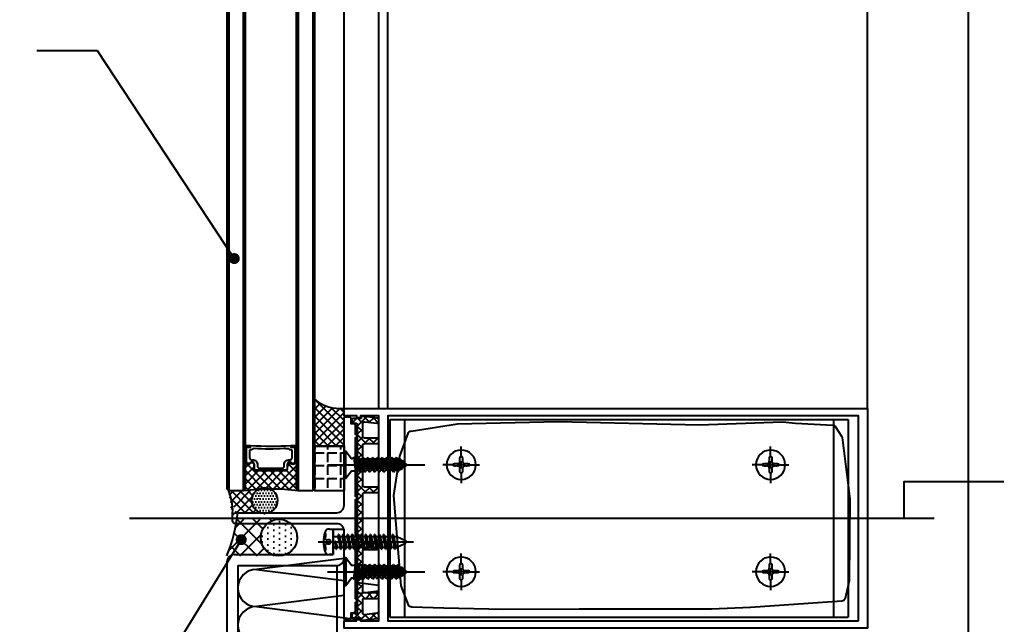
# Model space of a CAD drawing. Header units: millimetres. Extents: x 7297 to 60227, y -7497 to 19324.
# Drawn here: x 43889 to 44155.8, y 4843.5 to 5008.7 of the extents above; entities that cross this region are included whole.
import ezdxf

# ---------------------------------------------------------------- set-up
doc = ezdxf.new("R2010")
doc.units = ezdxf.units.MM
for name, color, linetype in [('NS_BRACKET_NUTS', 1, 'Continuous'), ('NS_CAULKING', 8, 'Continuous'), ('NS_COL_D-GREY', 8, 'Continuous'), ('NS_COL_GREEN', 3, 'Continuous'), ('NS_COL_RED', 1, 'Continuous'), ('NS_COL_WHITE', 7, 'Continuous'), ('NS_COL_YELLOW', 2, 'Continuous'), ('NS_DIM', 1, 'Continuous'), ('NS_FRAME', 253, 'Continuous')]:
    doc.layers.add(name, color=color, linetype=linetype)
doc.styles.add('A1S', font='romans.shx', dxfattribs={"bigfont": 'ghs.shx'})
doc.styles.add('Expo M', font='Expo M.ttf')
doc.dimstyles.new('K-D2$7', dxfattribs={"dimscale": 2, "dimtxt": 3.2, "dimasz": 1.5, "dimexe": 1, "dimexo": 3, "dimgap": 1, "dimtad": 1, "dimdec": 1, "dimzin": 12, "dimdsep": 46, "dimtxsty": 'A1S', "dimblk": 'DOT', "dimcen": 0, "dimdle": 1.5, "dimclrd": 150, "dimclre": 150, "dimclrt": 2, "dimadec": 4, "dimazin": 3, "dimtm": 1e-09, "dimtfac": 1, "dimtdec": 1, "dimtix": 1, "dimtmove": 2, "dimatfit": 0, "dimldrblk": 'DOT', "dimfxl": 1, "dimtolj": 1, "dimtzin": 1, "dimarcsym": 0})
doc.dimstyles.new('N-SPACE', dxfattribs={"dimscale": 4, "dimtxt": 1.8, "dimasz": 1.5, "dimexe": 1, "dimexo": 1, "dimgap": 1, "dimtad": 1, "dimtoh": 1, "dimdec": 1, "dimzin": 1, "dimdsep": 46, "dimtxsty": 'Expo M', "dimcen": 2, "dimclrd": 1, "dimclre": 1, "dimclrt": 2, "dimadec": 1, "dimazin": 0, "dimtfac": 1, "dimtdec": 1, "dimtix": 1, "dimtmove": 1, "dimatfit": 3, "dimfxl": 1, "dimtolj": 1, "dimtzin": 1, "dimarcsym": 0})

# ---------------------------------------------------------------- blocks, each defined once
blk = doc.blocks.new('PH-4.5 FRONT')
for p, q in [((0, 2), (0, 5)), ((-2, 0), (-5, 0)), ((1, 0), (-1, 0)), ((0, 1), (0, -1)), ((2, 0), (5, 0)), ((0, -2), (0, -5))]:
    blk.add_line(p, q)
at = {"ltscale": 0.1}
blk.add_lwpolyline([(-0.3, -2), (-0.25, -2.13), (-0.18, -2.23), (-0.09, -2.28), (0, -2.3), (0.09, -2.28), (0.18, -2.23), (0.25, -2.13), (0.3, -2), (0.32, -1.83), (0.33, -1.64), (0.33, -1.43), (0.32, -1.21), (0.33, -1), (0.36, -0.8), (0.41, -0.63), (0.5, -0.5), (0.63, -0.41), (0.8, -0.36), (1, -0.33), (1.21, -0.33), (1.43, -0.33), (1.64, -0.33), (1.83, -0.33), (2, -0.3), (2.13, -0.25), (2.22, -0.18), (2.28, -0.09), (2.3, 0), (2.28, 0.09), (2.22, 0.18), (2.13, 0.25), (2, 0.3), (1.83, 0.32), (1.64, 0.33), (1.43, 0.33), (1.21, 0.32), (1, 0.33), (0.8, 0.36), (0.63, 0.41), (0.5, 0.5), (0.41, 0.63), (0.36, 0.8), (0.33, 1), (0.32, 1.21), (0.33, 1.43), (0.33, 1.64), (0.32, 1.83), (0.3, 2), (0.25, 2.13), (0.18, 2.22), (0.09, 2.28), (0, 2.3), (-0.09, 2.28), (-0.18, 2.22), (-0.25, 2.13), (-0.3, 2), (-0.33, 1.83), (-0.33, 1.64), (-0.33, 1.43), (-0.33, 1.21), (-0.33, 1), (-0.36, 0.8), (-0.41, 0.63), (-0.5, 0.5), (-0.63, 0.41), (-0.8, 0.36), (-1, 0.33), (-1.21, 0.32), (-1.43, 0.33), (-1.64, 0.33), (-1.83, 0.32), (-2, 0.3), (-2.13, 0.25), (-2.23, 0.18), (-2.28, 0.09), (-2.3, 0), (-2.28, -0.09), (-2.23, -0.18), (-2.13, -0.25), (-2, -0.3), (-1.83, -0.33), (-1.64, -0.33), (-1.43, -0.33), (-1.21, -0.33), (-1, -0.33), (-0.8, -0.36), (-0.63, -0.41), (-0.5, -0.5), (-0.41, -0.63), (-0.36, -0.8), (-0.33, -1), (-0.33, -1.21), (-0.33, -1.43), (-0.33, -1.64), (-0.33, -1.83)], close=True, dxfattribs=at)
blk.add_circle((0, 0), 4, dxfattribs=at)
blk = doc.blocks.new('screw-8x20')
at = {"ltscale": 0.3}
blk.add_line((877497.91, 393540.83, 5.06), (877497.91, 393566.86, 5.06), dxfattribs=at)
at = {"ltscale": 0.2}
for p, q in [((877496.41, 393562.34, 5.06), (877497.53, 393564.71, 5.06)), ((877499.41, 393562.34, 5.06), (877498.28, 393564.71, 5.06)), ((877495.92, 393561.18, 5.06), (877499.9, 393561.83, 5.06)), ((877495.92, 393561.18, 5.06), (877496.41, 393560.98, 5.06)), ((877495.92, 393559.95, 5.06), (877499.9, 393560.6, 5.06)), ((877495.93, 393561.28, 5.06), (877499.84, 393561.93, 5.06)), ((877495.93, 393561.28, 5.06), (877496.41, 393561.48, 5.06)), ((877495.93, 393560.05, 5.06), (877499.84, 393560.7, 5.06)), ((877495.93, 393560.05, 5.06), (877496.41, 393560.25, 5.06)), ((877496.41, 393561.78, 5.06), (877496.41, 393562.34, 5.06)), ((877496.41, 393561.48, 5.06), (877496.41, 393562.21, 5.06)), ((877496.41, 393561.48, 5.06), (877499.41, 393562.1, 5.06)), ((877496.41, 393560.98, 5.06), (877499.41, 393561.6, 5.06)), ((877496.41, 393560.25, 5.06), (877496.41, 393560.98, 5.06)), ((877496.41, 393560.25, 5.06), (877499.41, 393560.87, 5.06)), ((877496.41, 393559.75, 5.06), (877499.41, 393560.37, 5.06)), ((877499.41, 393561.17, 5.06), (877499.41, 393562.34, 5.06)), ((877499.89, 393561.9, 5.06), (877499.41, 393562.1, 5.06)), ((877499.88, 393561.79, 5.06), (877499.41, 393561.6, 5.06)), ((877499.41, 393560.87, 5.06), (877499.41, 393561.6, 5.06)), ((877499.89, 393560.67, 5.06), (877499.41, 393560.87, 5.06)), ((877499.88, 393560.56, 5.06), (877499.41, 393560.37, 5.06)), ((877499.41, 393559.63, 5.06), (877499.41, 393560.37, 5.06)), ((877495.92, 393559.95, 5.06), (877496.41, 393559.75, 5.06)), ((877495.92, 393558.71, 5.06), (877499.9, 393559.37, 5.06)), ((877495.92, 393558.71, 5.06), (877496.41, 393558.51, 5.06)), ((877495.92, 393557.48, 5.06), (877499.9, 393558.13, 5.06)), ((877495.92, 393557.48, 5.06), (877496.41, 393557.28, 5.06)), ((877495.93, 393558.82, 5.06), (877499.84, 393559.46, 5.06)), ((877495.93, 393558.82, 5.06), (877496.41, 393559.01, 5.06)), ((877495.93, 393557.59, 5.06), (877499.84, 393558.23, 5.06)), ((877495.93, 393557.59, 5.06), (877496.41, 393557.78, 5.06)), ((877496.41, 393559.01, 5.06), (877496.41, 393559.75, 5.06)), ((877496.41, 393559.01, 5.06), (877499.41, 393559.63, 5.06)), ((877496.41, 393558.51, 5.06), (877499.41, 393559.13, 5.06)), ((877496.41, 393557.78, 5.06), (877496.41, 393558.51, 5.06)), ((877496.41, 393557.78, 5.06), (877499.41, 393558.4, 5.06)), ((877496.41, 393557.28, 5.06), (877499.41, 393557.9, 5.06)), ((877499.89, 393559.43, 5.06), (877499.41, 393559.63, 5.06)), ((877499.88, 393559.33, 5.06), (877499.41, 393559.13, 5.06)), ((877499.41, 393558.4, 5.06), (877499.41, 393559.13, 5.06)), ((877499.89, 393558.2, 5.06), (877499.41, 393558.4, 5.06)), ((877499.88, 393558.1, 5.06), (877499.41, 393557.9, 5.06)), ((877499.41, 393557.17, 5.06), (877499.41, 393557.9, 5.06)), ((877495.92, 393556.25, 5.06), (877499.9, 393556.9, 5.06)), ((877495.92, 393556.25, 5.06), (877496.41, 393556.05, 5.06)), ((877495.92, 393555.01, 5.06), (877499.9, 393555.67, 5.06)), ((877495.92, 393555.01, 5.06), (877496.41, 393554.81, 5.06)), ((877495.93, 393556.35, 5.06), (877499.84, 393557, 5.06)), ((877495.93, 393556.35, 5.06), (877496.41, 393556.55, 5.06)), ((877495.93, 393555.12, 5.06), (877499.84, 393555.76, 5.06)), ((877495.93, 393555.12, 5.06), (877496.41, 393555.31, 5.06)), ((877496.41, 393556.55, 5.06), (877496.41, 393557.28, 5.06)), ((877496.41, 393556.55, 5.06), (877499.41, 393557.17, 5.06)), ((877496.41, 393556.05, 5.06), (877499.41, 393556.67, 5.06)), ((877496.41, 393555.31, 5.06), (877496.41, 393556.05, 5.06)), ((877496.41, 393555.31, 5.06), (877499.41, 393555.94, 5.06)), ((877496.41, 393554.81, 5.06), (877499.41, 393555.44, 5.06)), ((877496.41, 393554.08, 5.06), (877496.41, 393554.81, 5.06)), ((877499.89, 393556.97, 5.06), (877499.41, 393557.17, 5.06)), ((877499.88, 393556.86, 5.06), (877499.41, 393556.67, 5.06)), ((877499.41, 393555.94, 5.06), (877499.41, 393556.67, 5.06)), ((877499.89, 393555.74, 5.06), (877499.41, 393555.94, 5.06)), ((877499.88, 393555.63, 5.06), (877499.41, 393555.44, 5.06)), ((877499.41, 393554.7, 5.06), (877499.41, 393555.44, 5.06)), ((877495.92, 393553.78, 5.06), (877499.9, 393554.44, 5.06)), ((877495.92, 393553.78, 5.06), (877496.41, 393553.58, 5.06)), ((877495.92, 393552.55, 5.06), (877499.9, 393553.2, 5.06)), ((877495.92, 393552.55, 5.06), (877496.41, 393552.35, 5.06)), ((877495.93, 393553.89, 5.06), (877499.84, 393554.53, 5.06)), ((877495.93, 393553.89, 5.06), (877496.41, 393554.08, 5.06)), ((877495.93, 393552.65, 5.06), (877499.84, 393553.3, 5.06)), ((877495.93, 393552.65, 5.06), (877496.41, 393552.85, 5.06)), ((877496.41, 393554.08, 5.06), (877499.41, 393554.7, 5.06)), ((877496.41, 393553.58, 5.06), (877499.41, 393554.2, 5.06)), ((877496.41, 393552.85, 5.06), (877496.41, 393553.58, 5.06)), ((877496.41, 393552.85, 5.06), (877499.41, 393553.47, 5.06)), ((877496.41, 393552.35, 5.06), (877499.41, 393552.97, 5.06)), ((877496.41, 393551.61, 5.06), (877496.41, 393552.35, 5.06)), ((877496.41, 393551.61, 5.06), (877499.41, 393552.24, 5.06)), ((877499.89, 393554.5, 5.06), (877499.41, 393554.7, 5.06)), ((877499.88, 393554.4, 5.06), (877499.41, 393554.2, 5.06)), ((877499.41, 393553.47, 5.06), (877499.41, 393554.2, 5.06)), ((877499.89, 393553.27, 5.06), (877499.41, 393553.47, 5.06)), ((877499.88, 393553.16, 5.06), (877499.41, 393552.97, 5.06)), ((877499.41, 393552.24, 5.06), (877499.41, 393552.97, 5.06)), ((877499.89, 393552.04, 5.06), (877499.41, 393552.24, 5.06)), ((877495.92, 393551.31, 5.06), (877499.9, 393551.97, 5.06)), ((877495.92, 393551.31, 5.06), (877496.41, 393551.12, 5.06)), ((877495.92, 393550.08, 5.06), (877499.9, 393550.74, 5.06)), ((877495.92, 393550.08, 5.06), (877496.41, 393549.88, 5.06)), ((877495.92, 393548.85, 5.06), (877499.9, 393549.5, 5.06)), ((877495.93, 393551.42, 5.06), (877499.84, 393552.07, 5.06)), ((877495.93, 393551.42, 5.06), (877496.41, 393551.61, 5.06)), ((877495.93, 393550.19, 5.06), (877499.84, 393550.83, 5.06)), ((877495.93, 393550.19, 5.06), (877496.41, 393550.38, 5.06)), ((877495.93, 393548.95, 5.06), (877499.84, 393549.6, 5.06)), ((877496.41, 393551.12, 5.06), (877499.41, 393551.74, 5.06)), ((877496.41, 393550.38, 5.06), (877496.41, 393551.12, 5.06)), ((877496.41, 393550.38, 5.06), (877499.41, 393551, 5.06)), ((877496.41, 393549.88, 5.06), (877499.41, 393550.5, 5.06)), ((877496.41, 393549.15, 5.06), (877496.41, 393549.88, 5.06)), ((877496.41, 393549.15, 5.06), (877499.41, 393549.77, 5.06)), ((877499.88, 393551.93, 5.06), (877499.41, 393551.74, 5.06)), ((877499.41, 393551, 5.06), (877499.41, 393551.74, 5.06)), ((877499.89, 393550.8, 5.06), (877499.41, 393551, 5.06)), ((877499.88, 393550.7, 5.06), (877499.41, 393550.5, 5.06)), ((877499.41, 393549.77, 5.06), (877499.41, 393550.5, 5.06)), ((877499.89, 393549.57, 5.06), (877499.41, 393549.77, 5.06)), ((877499.88, 393549.47, 5.06), (877499.41, 393549.27, 5.06)), ((877495.92, 393548.85, 5.06), (877496.41, 393548.65, 5.06)), ((877495.92, 393547.62, 5.06), (877499.9, 393548.27, 5.06)), ((877495.92, 393547.62, 5.06), (877496.41, 393547.42, 5.06)), ((877495.92, 393546.38, 5.06), (877499.9, 393547.04, 5.06)), ((877495.93, 393548.95, 5.06), (877496.41, 393549.15, 5.06)), ((877495.93, 393547.72, 5.06), (877499.84, 393548.37, 5.06)), ((877495.93, 393547.72, 5.06), (877496.41, 393547.92, 5.06)), ((877495.93, 393546.49, 5.06), (877499.84, 393547.13, 5.06)), ((877496.41, 393548.65, 5.06), (877499.41, 393549.27, 5.06)), ((877496.41, 393547.92, 5.06), (877496.41, 393548.65, 5.06)), ((877496.41, 393547.92, 5.06), (877499.41, 393548.54, 5.06)), ((877496.41, 393547.42, 5.06), (877499.41, 393548.04, 5.06)), ((877496.41, 393546.68, 5.06), (877496.41, 393547.42, 5.06)), ((877496.41, 393546.68, 5.06), (877499.41, 393547.3, 5.06)), ((877496.41, 393546.18, 5.06), (877499.41, 393546.81, 5.06)), ((877499.41, 393548.54, 5.06), (877499.41, 393549.27, 5.06)), ((877499.89, 393548.34, 5.06), (877499.41, 393548.54, 5.06)), ((877499.88, 393548.23, 5.06), (877499.41, 393548.04, 5.06)), ((877499.41, 393547.3, 5.06), (877499.41, 393548.04, 5.06)), ((877499.89, 393547.11, 5.06), (877499.41, 393547.3, 5.06)), ((877499.88, 393547, 5.06), (877499.41, 393546.81, 5.06)), ((877499.41, 393546.06, 5.06), (877499.41, 393546.81, 5.06)), ((877494.41, 393544.91, 5.06), (877501.41, 393544.91, 5.06)), ((877494.41, 393543.92, 5.06), (877494.41, 393544.91, 5.06)), ((877495.92, 393546.38, 5.06), (877496.41, 393546.18, 5.06)), ((877495.93, 393546.49, 5.06), (877496.41, 393546.68, 5.06)), ((877496.41, 393544.91, 5.06), (877496.41, 393546.18, 5.06)), ((877497.51, 393544.2, 5.06), (877497.44, 393544.06, 5.06)), ((877497.63, 393544.3, 5.06), (877497.51, 393544.2, 5.06)), ((877497.76, 393544.35, 5.06), (877497.63, 393544.3, 5.06)), ((877497.91, 393544.37, 5.06), (877497.76, 393544.35, 5.06)), ((877497.84, 393545.56, 5.06), (877499.41, 393546.06, 5.06)), ((877497.84, 393545.56, 5.06), (877499.85, 393545.89, 5.06)), ((877497.85, 393545.46, 5.06), (877499.9, 393545.79, 5.06)), ((877497.85, 393545.46, 5.06), (877499.41, 393545.56, 5.06)), ((877498.05, 393544.35, 5.06), (877497.91, 393544.37, 5.06)), ((877498.19, 393544.3, 5.06), (877498.05, 393544.35, 5.06)), ((877498.3, 393544.2, 5.06), (877498.19, 393544.3, 5.06)), ((877498.38, 393544.06, 5.06), (877498.3, 393544.2, 5.06)), ((877499.89, 393545.86, 5.06), (877499.41, 393546.06, 5.06)), ((877499.88, 393545.76, 5.06), (877499.41, 393545.56, 5.06)), ((877499.41, 393544.91, 5.06), (877499.41, 393545.56, 5.06)), ((877501.41, 393544.91, 5.06), (877501.41, 393543.92, 5.06)), ((877495.58, 393542.86, 5.06), (877495.36, 393542.66, 5.06)), ((877495.84, 393542.96, 5.06), (877495.58, 393542.86, 5.06)), ((877496.11, 393542.98, 5.06), (877495.84, 393542.96, 5.06)), ((877496.38, 393542.94, 5.06), (877496.11, 393542.98, 5.06)), ((877496.65, 393542.88, 5.06), (877496.38, 393542.94, 5.06)), ((877496.89, 393542.81, 5.06), (877496.65, 393542.88, 5.06)), ((877497.09, 393542.76, 5.06), (877496.89, 393542.81, 5.06)), ((877497.25, 393542.76, 5.06), (877497.09, 393542.76, 5.06)), ((877497.35, 393542.82, 5.06), (877497.25, 393542.76, 5.06)), ((877497.4, 393542.94, 5.06), (877497.35, 393542.82, 5.06)), ((877497.4, 393543.89, 5.06), (877497.39, 393543.7, 5.06)), ((877497.39, 393543.7, 5.06), (877497.4, 393543.49, 5.06)), ((877497.44, 393544.06, 5.06), (877497.4, 393543.89, 5.06)), ((877497.4, 393543.49, 5.06), (877497.41, 393543.29, 5.06)), ((877497.42, 393543.1, 5.06), (877497.4, 393542.94, 5.06)), ((877497.41, 393543.29, 5.06), (877497.42, 393543.1, 5.06)), ((877498.42, 393543.89, 5.06), (877498.38, 393544.06, 5.06)), ((877498.4, 393543.29, 5.06), (877498.42, 393543.49, 5.06)), ((877498.4, 393543.1, 5.06), (877498.4, 393543.29, 5.06)), ((877498.41, 393542.94, 5.06), (877498.4, 393543.1, 5.06)), ((877498.46, 393542.82, 5.06), (877498.41, 393542.94, 5.06)), ((877498.43, 393543.7, 5.06), (877498.42, 393543.89, 5.06)), ((877498.42, 393543.49, 5.06), (877498.43, 393543.7, 5.06)), ((877498.56, 393542.76, 5.06), (877498.46, 393542.82, 5.06)), ((877498.72, 393542.76, 5.06), (877498.56, 393542.76, 5.06)), ((877498.93, 393542.81, 5.06), (877498.72, 393542.76, 5.06)), ((877499.17, 393542.88, 5.06), (877498.93, 393542.81, 5.06)), ((877499.43, 393542.94, 5.06), (877499.17, 393542.88, 5.06)), ((877499.71, 393542.98, 5.06), (877499.43, 393542.94, 5.06)), ((877499.98, 393542.96, 5.06), (877499.71, 393542.98, 5.06)), ((877500.23, 393542.86, 5.06), (877499.98, 393542.96, 5.06)), ((877500.46, 393542.66, 5.06), (877500.23, 393542.86, 5.06))]:
    blk.add_line(p, q, dxfattribs=at)
for centre, radius, start, end in [((877497.91, 393564.45, 5.06), 0.46, 35.1627, 144.8373), ((877496, 393561.22, 5.06), 0.0925, 139.8661, 209.9246), ((877499.81, 393561.85, 5.06), 0.0925, 319.8661, 29.9246), ((877499.81, 393560.62, 5.06), 0.0925, 319.8661, 29.9246), ((877496, 393559.99, 5.06), 0.0925, 139.8661, 209.9246), ((877496, 393558.76, 5.06), 0.0925, 139.8661, 209.9246), ((877496, 393557.53, 5.06), 0.0925, 139.8661, 209.9246), ((877499.81, 393559.39, 5.06), 0.0925, 319.8661, 29.9246), ((877499.81, 393558.16, 5.06), 0.0925, 319.8661, 29.9246), ((877496, 393556.29, 5.06), 0.0925, 139.8661, 209.9246), ((877496, 393555.06, 5.06), 0.0925, 139.8661, 209.9246), ((877499.81, 393556.92, 5.06), 0.0925, 319.8661, 29.9246), ((877499.81, 393555.69, 5.06), 0.0925, 319.8661, 29.9246), ((877496, 393553.83, 5.06), 0.0925, 139.8661, 209.9246), ((877496, 393552.59, 5.06), 0.0925, 139.8661, 209.9246), ((877499.81, 393554.46, 5.06), 0.0925, 319.8661, 29.9246), ((877499.81, 393553.22, 5.06), 0.0925, 319.8661, 29.9246), ((877496, 393551.36, 5.06), 0.0925, 139.8661, 209.9246), ((877496, 393550.13, 5.06), 0.0925, 139.8661, 209.9246), ((877499.81, 393551.99, 5.06), 0.0925, 319.8661, 29.9246), ((877499.81, 393550.76, 5.06), 0.0925, 319.8661, 29.9246), ((877499.81, 393549.53, 5.06), 0.0925, 319.8661, 29.9246), ((877496, 393548.9, 5.06), 0.0925, 139.8661, 209.9246), ((877496, 393547.66, 5.06), 0.0925, 139.8661, 209.9246), ((877499.81, 393548.29, 5.06), 0.0925, 319.8661, 29.9246), ((877499.81, 393547.06, 5.06), 0.0925, 319.8661, 29.9246), ((877496, 393546.43, 5.06), 0.0925, 139.8661, 209.9246), ((877497.87, 393545.52, 5.06), 0.0602, 130.7271, 249.3149), ((877499.81, 393545.82, 5.06), 0.0925, 319.8661, 29.9246), ((877495.71, 393543.92, 5.06), 1.3, 180.0233, 254.4114), ((877497.91, 393551.67, 5.06), 9.36, 254.205, 285.795), ((877500.11, 393543.92, 5.06), 1.3, 285.5886, 359.9767)]:
    blk.add_arc(centre, radius, start, end, dxfattribs=at)
blk = doc.blocks.new('seoul-20161214-hwa-v3')
at = {"xscale": -1, "rotation": 90}
blk.add_blockref('screw-8x20', (723744.98, 761729.64, -5.06), dxfattribs=at)
blk = doc.blocks.new('*D511')
at = {"layer": 'NS_DIM', "color": 1, "lineweight": -2, "transparency": 16777216}
for p, q in [((43945.65, 5110.14), (43945.65, 5131.43)), ((44148.15, 4511.18), (44148.15, 5131.43)), ((43951.65, 5127.43), (44142.15, 5127.43))]:
    blk.add_line(p, q, dxfattribs=at)
at = {"layer": 'NS_DIM', "color": 1, "transparency": 16777216}
for points in [[(43951.65, 5128.43), (43951.65, 5126.43), (43945.65, 5127.43)], [(44142.15, 5128.43), (44142.15, 5126.43), (44148.15, 5127.43)]]:
    blk.add_solid(points, dxfattribs=at)
at = {"layer": 'NS_DIM', "color": 2, "transparency": 16777216, "insert": (44046.9, 5135.21), "char_height": 7.2, "attachment_point": 5, "style": 'Expo M'}
blk.add_mtext('\\A1;202.5', dxfattribs=at)
blk = doc.blocks.new('*D510')
at = {"layer": 'NS_DIM', "color": 1, "lineweight": -2, "transparency": 16777216}
for p, q in [((43088.15, 5057.89), (43088.15, 5159.7)), ((44148.15, 4536.51), (44148.15, 5159.7)), ((43094.15, 5155.7), (44142.15, 5155.7))]:
    blk.add_line(p, q, dxfattribs=at)
at = {"layer": 'NS_DIM', "color": 1, "transparency": 16777216}
for points in [[(43094.15, 5156.7), (43094.15, 5154.7), (43088.15, 5155.7)], [(44142.15, 5156.7), (44142.15, 5154.7), (44148.15, 5155.7)]]:
    blk.add_solid(points, dxfattribs=at)
at = {"layer": 'NS_DIM', "color": 2, "transparency": 16777216, "insert": (43618.15, 5163.48), "char_height": 7.2, "attachment_point": 5, "style": 'Expo M'}
blk.add_mtext('\\A1;1060.0', dxfattribs=at)

msp = doc.modelspace()

# ---------------------------------------------------------------- hatches: boundary and pattern name
at = {"layer": 'NS_CAULKING', "ltscale": 0.25}
h = msp.add_hatch(dxfattribs=at)
h.set_pattern_fill('ANSI37', color=256, scale=0.5)
h.set_pattern_definition([(45, (-2521646.0174, 196057.6506), (-1.1225320151, 1.1225320151), []), (135, (-2521646.0174, 196057.6506), (-1.1225320151, -1.1225320151), [])])
edge = h.paths.add_edge_path()
edge.add_arc((43961.6, 4886.16), 0.65, 270, 360)
edge.add_line((43962.25, 4886.16), (43962.25, 4887.22))
edge.add_arc((43962.78, 4887.22), 0.53, 38.3811, 180, ccw=False)
edge.add_arc((43963.7, 4887.96), 0.65, 218.3811, 360)
edge.add_line((43964.35, 4887.96), (43964.65, 4887.96))
edge.add_line((43964.65, 4887.96), (43964.65, 4880.51))
edge.add_line((43964.65, 4880.51), (43965.15, 4880.01))
edge.add_arc((43957.65, 4823.06), 57.44, 82.4972, 97.5028)
edge.add_line((43950.15, 4880.01), (43950.65, 4880.51))
edge.add_line((43950.65, 4880.51), (43950.65, 4887.96))
edge.add_line((43950.65, 4887.96), (43950.95, 4887.96))
edge.add_arc((43951.6, 4887.96), 0.65, 180, 321.6189)
edge.add_arc((43952.53, 4887.22), 0.53, 0, 141.6189, ccw=False)
edge.add_line((43953.06, 4887.22), (43953.06, 4886.16))
edge.add_arc((43953.71, 4886.16), 0.65, 180, 270)
edge.add_line((43953.71, 4885.51), (43961.6, 4885.51))
at = {"layer": 'NS_CAULKING'}
h = msp.add_hatch(dxfattribs=at)
h.set_pattern_fill('ANSI37', color=256, scale=0.5, angle=-90)
h.set_pattern_definition([(315, (-20251009.5778, 16979912.1236), (1.12253201513, 1.12253201513), []), (45, (-20251009.5778, 16979912.1236), (-1.12253201513, 1.12253201513), [])])
edge = h.paths.add_edge_path()
edge.add_line((43950.15, 4880.01), (43946.15, 4880.01))
edge.add_arc((43933.2, 4874.58), 14.04, -6.4536, 22.7138, ccw=False)
edge.add_arc((43948.15, 4873.01), 1, 90, 180, ccw=False)
edge.add_line((43948.15, 4874.01), (43954.89, 4874.01))
edge.add_arc((43955.98, 4877.35), 3.52, 120.0646, 251.9273, ccw=False)
edge.add_arc((43957.65, 4823.06), 57.44, 93.426, 97.5028)
h = msp.add_hatch(dxfattribs=at)
h.set_pattern_fill('DOTS', color=256, scale=0.5)
h.set_pattern_definition([(0, (-20251009.5778, 16979912.1236), (0.396875, 0.79375), [0, -0.79375])])
edge = h.paths.add_edge_path()
edge.add_arc((43955.98, 4877.35), 3.52, 0, 360)
h = msp.add_hatch(dxfattribs=at)
h.set_pattern_fill('ANSI37', color=256, angle=-90)
h.set_pattern_definition([(315, (232853.4834, 2568909.534), (2.2450640303, 2.2450640303), []), (45, (232853.4834, 2568909.534), (-2.2450640303, 2.2450640303), [])])
h.paths.add_polyline_path([(43959.89, 4872.23), (43950.62, 4872.23, -0.414214), (43948.62, 4874.23, -0.075467), (43945.61, 4862.23), (43959.89, 4862.23, -1)])
h = msp.add_hatch(dxfattribs=at)
h.set_pattern_fill('DOTS', color=256, angle=-90)
h.set_pattern_definition([(270, (232853.4834, 2568909.534), (1.5875, -0.79375), [0, -1.5875])])
edge = h.paths.add_edge_path()
edge.add_arc((43959.89, 4867.23), 5, 0, 360)
at = {"layer": 'NS_COL_WHITE'}
h = msp.add_hatch(dxfattribs=at)
h.set_pattern_fill('ANSI37', color=256, scale=0.5, angle=-90)
h.set_pattern_definition([(315, (151821.562, 969019.4482), (1.1225320151, 1.1225320151), []), (45, (151821.562, 969019.4482), (-1.1225320151, 1.1225320151), [])])
edge = h.paths.add_edge_path()
edge.add_line((43969.65, 4892.2), (43977.65, 4892.2))
edge.add_line((43977.65, 4892.2), (43977.65, 4902.51))
edge.add_arc((43976.77, 4914.11), 11.64, 232.2687, 274.335, ccw=False)
edge.add_line((43969.65, 4904.91), (43969.65, 4892.2))
h = msp.add_hatch(dxfattribs=at)
h.set_pattern_fill('ANSI37', color=256, scale=0.5, angle=-90)
h.set_pattern_definition([(315, (175843.9284, 973513.6928), (1.1225320151, 1.1225320151), []), (45, (175843.9284, 973513.6928), (-1.1225320151, 1.1225320151), [])])
edge = h.paths.add_edge_path()
edge.add_arc((43986.65, 4880.51), 0.5, 0, 90)
edge.add_line((43986.65, 4881.01), (43983.25, 4881.01))
edge.add_arc((43983.25, 4881.51), 0.5, 180, 270, ccw=False)
edge.add_line((43982.75, 4881.51), (43982.75, 4892.41))
edge.add_arc((43983.25, 4892.41), 0.5, 90, 180, ccw=False)
edge.add_line((43983.25, 4892.91), (43986.65, 4892.91))
edge.add_arc((43986.65, 4893.41), 0.5, 270, 360)
edge.add_line((43987.15, 4893.41), (43987.15, 4893.91))
edge.add_arc((43986.65, 4893.91), 0.5, 0, 90)
edge.add_line((43986.65, 4894.41), (43983.25, 4894.41))
edge.add_arc((43983.25, 4894.91), 0.5, 180, 270, ccw=False)
edge.add_line((43982.75, 4894.91), (43982.75, 4898.37))
edge.add_arc((43983.25, 4898.37), 0.5, 82.5711, 180, ccw=False)
edge.add_line((43983.32, 4898.87), (43986.59, 4898.44))
edge.add_arc((43986.65, 4898.94), 0.5, 262.5711, 360)
edge.add_line((43987.15, 4898.94), (43987.15, 4899.35))
edge.add_arc((43986.65, 4899.35), 0.5, 360, 442.7937)
edge.add_line((43986.72, 4899.85), (43982.69, 4900.36))
edge.add_arc((43982.65, 4900.06), 0.3, 82.9709, 180)
edge.add_line((43982.35, 4900.06), (43982.35, 4900.01))
edge.add_arc((43982.05, 4900.01), 0.3, -90, 0, ccw=False)
edge.add_line((43982.05, 4899.71), (43980.05, 4899.71))
edge.add_arc((43980.05, 4899.41), 0.3, 90, 180)
edge.add_line((43979.75, 4899.41), (43979.75, 4899.01))
edge.add_arc((43980.25, 4899.01), 0.5, 180, 270)
edge.add_line((43980.25, 4898.51), (43980.95, 4898.51))
edge.add_arc((43980.95, 4898.21), 0.3, 0, 90, ccw=False)
edge.add_line((43981.25, 4898.21), (43981.25, 4846.81))
edge.add_arc((43980.95, 4846.81), 0.3, -90, 0, ccw=False)
edge.add_line((43980.95, 4846.51), (43980.25, 4846.51))
edge.add_arc((43980.25, 4846.01), 0.5, 90, 180)
edge.add_line((43979.75, 4846.01), (43979.75, 4845.61))
edge.add_arc((43980.05, 4845.61), 0.3, 180, 270)
edge.add_line((43980.05, 4845.31), (43982.05, 4845.31))
edge.add_arc((43982.05, 4845.01), 0.3, 0, 90, ccw=False)
edge.add_line((43982.35, 4845.01), (43982.35, 4844.95))
edge.add_arc((43982.65, 4844.95), 0.3, 180, 277.0291)
edge.add_line((43982.69, 4844.66), (43986.72, 4845.16))
edge.add_arc((43986.65, 4845.66), 0.5, 277.2063, 360)
edge.add_line((43987.15, 4845.66), (43987.15, 4846.08))
edge.add_arc((43986.65, 4846.08), 0.5, 360, 457.4289)
edge.add_line((43986.59, 4846.57), (43983.32, 4846.15))
edge.add_arc((43983.25, 4846.64), 0.5, 180, 277.4289, ccw=False)
edge.add_line((43982.75, 4846.64), (43982.75, 4850.11))
edge.add_arc((43983.25, 4850.11), 0.5, 90, 180, ccw=False)
edge.add_line((43983.25, 4850.61), (43986.65, 4850.61))
edge.add_arc((43986.65, 4851.11), 0.5, 270, 360)
edge.add_line((43987.15, 4851.11), (43987.15, 4851.61))
edge.add_arc((43986.65, 4851.61), 0.5, 0, 90)
edge.add_line((43986.65, 4852.11), (43983.25, 4852.11))
edge.add_arc((43983.25, 4852.61), 0.5, 180, 270, ccw=False)
edge.add_line((43982.75, 4852.61), (43982.75, 4863.51))
edge.add_arc((43983.25, 4863.51), 0.5, 90, 180, ccw=False)
edge.add_line((43983.25, 4864.01), (43986.65, 4864.01))
edge.add_arc((43986.65, 4864.51), 0.5, 270, 360)
edge.add_line((43987.15, 4864.51), (43987.15, 4865.01))
edge.add_arc((43986.65, 4865.01), 0.5, 0, 90)
edge.add_line((43986.65, 4865.51), (43983.25, 4865.51))
edge.add_arc((43983.25, 4866.01), 0.5, 180, 270, ccw=False)
edge.add_line((43982.75, 4866.01), (43982.75, 4879.01))
edge.add_arc((43983.25, 4879.01), 0.5, 90, 180, ccw=False)
edge.add_line((43983.25, 4879.51), (43986.65, 4879.51))
edge.add_arc((43986.65, 4880.01), 0.5, 270, 360)
edge.add_line((43987.15, 4880.01), (43987.15, 4880.51))
h = msp.add_hatch(dxfattribs=at)
h.set_pattern_fill('ANGLE', color=256, scale=0.5, angle=-90)
h.set_pattern_definition([(270, (151821.562, 969019.4482), (3.4925, -1e-15), [2.54, -0.9525]), (360, (151821.562, 969019.4482), (2e-15, 3.4925), [2.54, -0.9525])])
h.paths.add_polyline_path([(43977.65, 4892.2), (43977.65, 4879.97), (43969.65, 4879.97), (43969.65, 4892.2)])
at = {"layer": 'NS_DIM', "ltscale": 100}
h = msp.add_hatch(dxfattribs=at)
h.set_pattern_fill('ANSI31', color=256, angle=-180)
h.set_pattern_definition([(315, (-2623335.75163, 577552.21787), (-0.0883883476483, -0.0883883476483), [])])
edge = h.paths.add_edge_path()
edge.add_line((43950.95, 4887.96), (43950.65, 4887.96))
edge.add_line((43950.9, 4892.21), (43950.65, 4892.21))
edge.add_line((43950.9, 4891.67), (43950.9, 4892.21))
edge.add_arc((43951.1, 4891.67), 0.2, 180, 221.4098, ccw=False)
edge.add_line((43950.95, 4887.96), (43950.95, 4891.54))
edge.add_line((43950.65, 4887.96), (43950.65, 4892.21))
h = msp.add_hatch(dxfattribs=at)
h.set_pattern_fill('ANSI31', color=256, angle=-180)
h.set_pattern_definition([(315, (-2623335.75163, 577553.83888), (-0.0883883476483, -0.0883883476483), [])])
edge = h.paths.add_edge_path()
edge.add_line((43964.35, 4887.96), (43964.65, 4887.96))
edge.add_line((43964.4, 4892.21), (43964.65, 4892.21))
edge.add_line((43964.4, 4891.67), (43964.4, 4892.21))
edge.add_arc((43964.2, 4891.67), 0.2, 318.5902, 360)
edge.add_line((43964.35, 4887.96), (43964.35, 4891.54))
edge.add_line((43964.65, 4887.96), (43964.65, 4892.21))

# ---------------------------------------------------------------- linework, layer by layer
at = {"layer": 'NS_BRACKET_NUTS'}
for p, q in [((43978.15, 4883.36), (43978.15, 4890.86)), ((43977.65, 4887.61), (43977.85, 4887.61)), ((43977.85, 4886.61), (43977.85, 4887.61)), ((43973.12, 4887.11), (43999.74, 4887.11)), ((43977.65, 4886.61), (43977.85, 4886.61)), ((43978.15, 4861.66), (43978.15, 4854.16)), ((43977.65, 4858.41), (43977.85, 4858.41)), ((43977.85, 4858.41), (43977.85, 4857.41)), ((43973.12, 4857.91), (43999.74, 4857.91)), ((43977.65, 4857.41), (43977.85, 4857.41))]:
    msp.add_line(p, q, dxfattribs=at)
for points in [[(43980.3, 4889.13), (43980.8, 4885.13), (43980.52, 4885.41), (43980.15, 4885.41), (43979.65, 4885.41), (43978.15, 4883.36), (43977.65, 4883.36), (43977.65, 4890.86), (43978.15, 4890.86), (43979.65, 4888.81), (43979.98, 4888.81), (43980.3, 4889.13), (43980.8, 4888.63), (43981.08, 4888.63), (43981.58, 4889.13), (43982.08, 4885.13), (43981.58, 4885.63), (43981.08, 4888.63)], [(43980.3, 4855.89), (43980.8, 4859.89), (43980.52, 4859.61), (43980.15, 4859.61), (43979.65, 4859.61), (43978.15, 4861.66), (43977.65, 4861.66), (43977.65, 4854.16), (43978.15, 4854.16), (43979.65, 4856.21), (43979.98, 4856.21), (43980.3, 4855.89), (43980.8, 4856.39), (43981.08, 4856.39), (43981.58, 4855.89), (43982.08, 4859.89), (43981.58, 4859.39), (43981.08, 4856.39)]]:
    msp.add_lwpolyline(points, dxfattribs=at)
at = {"layer": 'NS_CAULKING'}
for centre, radius in [((43955.98, 4877.35), 3.52), ((43959.89, 4867.23, 0), 5)]:
    msp.add_circle(centre, radius, dxfattribs=at)
for centre, radius, start, end in [((43933.2, 4874.58), 14.04, 353.5464, 22.7138), ((43957.65, 4823.06), 57.44, 82.4972, 97.5028), ((43907.59, 4878.17), 41.22, 337.25, 354.5131)]:
    msp.add_arc(centre, radius, start, end, dxfattribs=at)
at = {"layer": 'NS_COL_D-GREY', "elevation": 0}
msp.add_lwpolyline([(44113.55, 4849.86), (44088.68, 4848.17, -0.013801), (44088.62, 4848.17), (44078, 4847.72), (44041.89, 4847.72), (44021.29, 4847.6), (44004.88, 4847.94), (43996.14, 4848.26, -0.298591), (43995.24, 4848.89), (43993.22, 4854.05), (43991.29, 4878.71), (43992.88, 4889.45), (43995.17, 4895.69, -0.273126), (43995.95, 4896.33), (44008.61, 4898.28), (44036.12, 4898.95), (44074.6, 4898.05), (44097.35, 4898.84), (44100.98, 4898.5), (44111.11, 4897.96, -0.240979), (44111.9, 4897.51), (44113.54, 4894.96, -0.111925), (44113.69, 4894.54), (44115.81, 4877.8), (44115.58, 4855.41), (44114.46, 4850.63, -0.328964)], format="xyb", close=True, dxfattribs=at)
at = {"layer": 'NS_COL_D-GREY', "ltscale": 0.1, "elevation": 0}
for points in [[(43977.65, 4861.56), (43953.72, 4858.52)], [(43953.72, 4858.52), (43977.65, 4855.48)], [(43980.65, 4855.1), (43987.15, 4854.28)], [(43977.65, 4851.43), (43953.72, 4848.39)], [(43987.15, 4852.63), (43980.65, 4851.81)], [(43953.72, 4848.39), (43984.32, 4844.51)]]:
    msp.add_lwpolyline(points, dxfattribs=at)
at = {"layer": 'NS_COL_D-GREY', "ltscale": 0.1}
for centre in [(43953.72, 4853.45), (43953.72, 4843.32)]:
    msp.add_arc(centre, 5.07, 90, 270, dxfattribs=at)
at = {"layer": 'NS_COL_GREEN', "ltscale": 30}
for p, q in [((43974.65, 4869.57), (43977.65, 4869.57)), ((43974.65, 4862.57), (43974.65, 4869.57)), ((43977.65, 4861.57), (43977.65, 4869.57)), ((43947.65, 4862.57), (43974.65, 4862.57, 0)), ((43948.65, 4859.57), (43975.65, 4859.57, 0))]:
    msp.add_line(p, q, dxfattribs=at)
at = {"layer": 'NS_COL_GREEN', "ltscale": 20}
for p, q in [((43945.65, 4860.57), (43945.65, 4664.51)), ((43948.65, 4859.57), (43948.65, 4665.51))]:
    msp.add_line(p, q, dxfattribs=at)
at = {"layer": 'NS_COL_GREEN', "ltscale": 30}
for centre, start, end in [((43947.65, 4860.57), 90, 180), ((43975.65, 4861.57, 0), 270, 0)]:
    msp.add_arc(centre, 2, start, end, dxfattribs=at)
at = {"layer": 'NS_COL_RED', "elevation": 0}
msp.add_lwpolyline([(43961.6, 4885.51, 0.414214), (43962.25, 4886.16), (43962.25, 4887.22, -0.710787), (43963.19, 4887.55, 0.710787), (43964.35, 4887.96), (43964.65, 4887.96), (43964.65, 4880.51), (43965.15, 4880.01, 0.065568), (43950.15, 4880.01), (43950.65, 4880.51), (43950.65, 4887.96), (43950.95, 4887.96, 0.710787), (43952.11, 4887.55, -0.710787), (43953.06, 4887.22), (43953.06, 4886.16, 0.414214), (43953.71, 4885.51)], format="xyb", close=True, dxfattribs=at)
at = {"layer": 'NS_COL_WHITE'}
for p, q in [((43945.65, 5131.47), (43945.65, 4880.51)), ((43946.15, 5131.47), (43946.15, 4880.01)), ((43950.15, 5131.47), (43950.15, 4880.01)), ((43950.65, 5131.47), (43950.65, 4880.51)), ((43964.65, 4880.51), (43964.65, 5131.47)), ((43965.15, 5131.47), (43965.15, 4880.01)), ((43969.15, 5131.47), (43969.15, 4880.01)), ((43969.65, 4880.51), (43969.65, 5131.47)), ((43977.65, 4902.51), (43977.65, 5131.47)), ((44120.65, 4902.51), (44120.65, 5131.47)), ((43977.65, 4892.2), (43969.65, 4892.2)), ((43981.3, 4885.63), (43980.8, 4888.63)), ((43981.58, 4889.13), (43982.08, 4888.63)), ((43982.58, 4885.63), (43982.08, 4888.63)), ((43982.37, 4888.63), (43982.08, 4888.63)), ((43982.87, 4889.13), (43982.37, 4888.63)), ((43982.87, 4885.63), (43982.37, 4888.63)), ((43983.37, 4885.13), (43982.87, 4889.13)), ((43982.87, 4889.13), (43983.37, 4888.63)), ((43983.64, 4888.63), (43983.37, 4888.63)), ((43983.87, 4885.63), (43983.37, 4888.63)), ((43984.14, 4889.13), (43983.64, 4888.63)), ((43984.14, 4885.63), (43983.64, 4888.63)), ((43984.14, 4889.13), (43984.64, 4888.63)), ((43984.64, 4885.13), (43984.14, 4889.13)), ((43985.14, 4885.63), (43984.64, 4888.63)), ((43984.99, 4888.63), (43984.64, 4888.63)), ((43985.49, 4889.13), (43984.99, 4888.63)), ((43985.49, 4885.63), (43984.99, 4888.63)), ((43985.49, 4889.13), (43985.99, 4888.63)), ((43985.99, 4885.13), (43985.49, 4889.13)), ((43986.28, 4888.63), (43985.99, 4888.63)), ((43986.49, 4885.63), (43985.99, 4888.63)), ((43986.28, 4888.63), (43985.99, 4888.63)), ((43986.78, 4889.13), (43986.28, 4888.63)), ((43986.78, 4885.63), (43986.28, 4888.63)), ((43986.78, 4889.13), (43987.28, 4888.63)), ((43987.28, 4885.13), (43986.78, 4889.13)), ((43987.56, 4888.63), (43987.28, 4888.63)), ((43987.78, 4885.63), (43987.28, 4888.63)), ((43987.56, 4888.63), (43987.28, 4888.63)), ((43988.06, 4889.13), (43987.56, 4888.63)), ((43988.06, 4885.63), (43987.56, 4888.63)), ((43988.06, 4889.13), (43988.56, 4888.63)), ((43988.56, 4885.13), (43988.06, 4889.13)), ((43988.83, 4888.63), (43988.56, 4888.63)), ((43989.06, 4885.63), (43988.56, 4888.63)), ((43988.83, 4888.63), (43988.56, 4888.63)), ((43989.33, 4889.13), (43988.83, 4888.63)), ((43989.33, 4885.63), (43988.83, 4888.63)), ((43989.83, 4885.13), (43989.33, 4889.13)), ((43989.33, 4889.13), (43989.83, 4888.63)), ((43990.33, 4885.63), (43989.83, 4888.63)), ((43990.14, 4888.63), (43989.83, 4888.63)), ((43990.64, 4889.13), (43990.14, 4888.63)), ((43990.64, 4885.63), (43990.14, 4888.63)), ((43991.14, 4885.13), (43990.64, 4889.13)), ((43990.64, 4889.13), (43991.14, 4888.63)), ((43991.41, 4888.63), (43991.14, 4888.63)), ((43991.64, 4885.63), (43991.14, 4888.63)), ((43991.41, 4888.63), (43991.14, 4888.63)), ((43991.41, 4888.63), (43991.14, 4888.63)), ((43991.91, 4889.13), (43991.41, 4888.63)), ((43991.91, 4885.63), (43991.41, 4888.63)), ((43991.91, 4889.13), (43992.41, 4888.63)), ((43992.41, 4885.13), (43991.91, 4889.13)), ((43992.63, 4888.63), (43992.41, 4888.63)), ((43992.63, 4885.63), (43992.41, 4888.63)), ((43992.83, 4888.83), (43992.63, 4888.63)), ((43993.11, 4885.94), (43992.63, 4888.63)), ((43992.63, 4888.63), (43992.63, 4888.63)), ((43992.83, 4888.83), (43993.05, 4888.33)), ((43993.33, 4885.73), (43992.83, 4888.83)), ((43993.31, 4888.18), (43993.04, 4888.36)), ((43993.55, 4886.23), (43993.05, 4888.33)), ((43993.51, 4888.38), (43993.31, 4888.18)), ((43993.77, 4886.38), (43993.31, 4888.18)), ((43993.51, 4888.38), (43993.73, 4887.88)), ((43993.99, 4886.17), (43993.51, 4888.38)), ((43994.9, 4887.13), (43993.71, 4887.91)), ((43994.21, 4886.67), (43993.73, 4887.88)), ((43980.8, 4885.13), (43981.3, 4885.63)), ((43981.58, 4885.63), (43981.3, 4885.63)), ((43982.08, 4885.13), (43982.58, 4885.63)), ((43982.87, 4885.63), (43982.58, 4885.63)), ((43983.37, 4885.13), (43982.87, 4885.63)), ((43983.37, 4885.13), (43983.87, 4885.63)), ((43984.14, 4885.63), (43983.87, 4885.63)), ((43984.64, 4885.13), (43984.14, 4885.63)), ((43984.64, 4885.13), (43985.14, 4885.63)), ((43985.49, 4885.63), (43985.14, 4885.63)), ((43985.49, 4885.63), (43985.22, 4885.63)), ((43985.99, 4885.13), (43985.49, 4885.63)), ((43985.99, 4885.13), (43986.49, 4885.63)), ((43986.78, 4885.63), (43986.49, 4885.63)), ((43986.78, 4885.63), (43986.49, 4885.63)), ((43987.28, 4885.13), (43986.78, 4885.63)), ((43987.28, 4885.13), (43987.78, 4885.63)), ((43988.06, 4885.63), (43987.78, 4885.63)), ((43988.06, 4885.63), (43987.78, 4885.63)), ((43988.56, 4885.13), (43988.06, 4885.63)), ((43988.56, 4885.13), (43989.06, 4885.63)), ((43989.33, 4885.63), (43989.06, 4885.63)), ((43989.33, 4885.63), (43989.06, 4885.63)), ((43989.83, 4885.13), (43989.33, 4885.63)), ((43989.83, 4885.13), (43990.33, 4885.63)), ((43990.64, 4885.63), (43990.33, 4885.63)), ((43990.64, 4885.63), (43990.35, 4885.63)), ((43990.64, 4885.63), (43990.35, 4885.63)), ((43991.14, 4885.13), (43990.64, 4885.63)), ((43991.14, 4885.13), (43991.64, 4885.63)), ((43991.91, 4885.63), (43991.64, 4885.63)), ((43991.91, 4885.63), (43991.64, 4885.63)), ((43991.91, 4885.63), (43991.64, 4885.63)), ((43992.41, 4885.13), (43991.91, 4885.63)), ((43992.41, 4885.13), (43992.63, 4885.63)), ((43993.11, 4885.94), (43992.63, 4885.63)), ((43993.33, 4885.73), (43993.11, 4885.94)), ((43993.33, 4885.73), (43993.55, 4886.23)), ((43993.77, 4886.38), (43993.55, 4886.23)), ((43993.99, 4886.17), (43993.77, 4886.38)), ((43993.99, 4886.17), (43994.21, 4886.67)), ((43994.9, 4887.13), (43994.21, 4886.67)), ((43946.15, 4880.01), (43945.65, 4880.51)), ((43950.15, 4880.01), (43946.15, 4880.01)), ((43950.15, 4880.01), (43950.65, 4880.51)), ((43964.65, 4880.51), (43965.15, 4880.01)), ((43969.15, 4880.01), (43965.15, 4880.01)), ((43969.65, 4880.51), (43969.15, 4880.01)), ((43980.8, 4859.89), (43981.3, 4859.39)), ((43981.3, 4859.39), (43980.8, 4856.39)), ((43981.58, 4859.39), (43981.3, 4859.39)), ((43982.08, 4859.89), (43982.58, 4859.39)), ((43982.58, 4859.39), (43982.08, 4856.39)), ((43982.87, 4859.39), (43982.37, 4856.39)), ((43982.87, 4859.39), (43982.58, 4859.39)), ((43983.37, 4859.89), (43982.87, 4855.89)), ((43983.37, 4859.89), (43982.87, 4859.39)), ((43983.37, 4859.89), (43983.87, 4859.39)), ((43983.87, 4859.39), (43983.37, 4856.39)), ((43984.14, 4859.39), (43983.64, 4856.39)), ((43984.14, 4859.39), (43983.87, 4859.39)), ((43984.64, 4859.89), (43984.14, 4859.39)), ((43984.64, 4859.89), (43984.14, 4855.89)), ((43984.64, 4859.89), (43985.14, 4859.39)), ((43985.14, 4859.39), (43984.64, 4856.39)), ((43985.49, 4859.39), (43984.99, 4856.39)), ((43985.49, 4859.39), (43985.14, 4859.39)), ((43985.49, 4859.39), (43985.22, 4859.39)), ((43985.99, 4859.89), (43985.49, 4859.39)), ((43985.99, 4859.89), (43985.49, 4855.89)), ((43985.99, 4859.89), (43986.49, 4859.39)), ((43986.49, 4859.39), (43985.99, 4856.39)), ((43986.78, 4859.39), (43986.28, 4856.39)), ((43986.78, 4859.39), (43986.49, 4859.39)), ((43986.78, 4859.39), (43986.49, 4859.39)), ((43987.28, 4859.89), (43986.78, 4859.39)), ((43987.28, 4859.89), (43986.78, 4855.89)), ((43987.28, 4859.89), (43987.78, 4859.39)), ((43987.78, 4859.39), (43987.28, 4856.39)), ((43988.06, 4859.39), (43987.56, 4856.39)), ((43988.06, 4859.39), (43987.78, 4859.39)), ((43988.06, 4859.39), (43987.78, 4859.39)), ((43988.56, 4859.89), (43988.06, 4859.39)), ((43988.56, 4859.89), (43988.06, 4855.89)), ((43988.56, 4859.89), (43989.06, 4859.39)), ((43989.06, 4859.39), (43988.56, 4856.39)), ((43989.33, 4859.39), (43988.83, 4856.39)), ((43989.33, 4859.39), (43989.06, 4859.39)), ((43989.33, 4859.39), (43989.06, 4859.39)), ((43989.83, 4859.89), (43989.33, 4855.89)), ((43989.83, 4859.89), (43989.33, 4859.39)), ((43989.83, 4859.89), (43990.33, 4859.39)), ((43990.33, 4859.39), (43989.83, 4856.39)), ((43990.64, 4859.39), (43990.14, 4856.39)), ((43990.64, 4859.39), (43990.33, 4859.39)), ((43990.64, 4859.39), (43990.35, 4859.39)), ((43990.64, 4859.39), (43990.35, 4859.39)), ((43991.14, 4859.89), (43990.64, 4855.89)), ((43991.14, 4859.89), (43990.64, 4859.39)), ((43991.14, 4859.89), (43991.64, 4859.39)), ((43991.64, 4859.39), (43991.14, 4856.39)), ((43991.91, 4859.39), (43991.41, 4856.39)), ((43991.91, 4859.39), (43991.64, 4859.39)), ((43991.91, 4859.39), (43991.64, 4859.39)), ((43991.91, 4859.39), (43991.64, 4859.39)), ((43992.41, 4859.89), (43991.91, 4859.39)), ((43992.41, 4859.89), (43991.91, 4855.89)), ((43992.41, 4859.89), (43992.63, 4859.39)), ((43992.63, 4859.39), (43992.41, 4856.39)), ((43993.11, 4859.07), (43992.63, 4859.39)), ((43993.11, 4859.07), (43992.63, 4856.39)), ((43993.33, 4859.28), (43992.83, 4856.19)), ((43993.55, 4858.78), (43993.05, 4856.69)), ((43993.33, 4859.28), (43993.11, 4859.07)), ((43993.77, 4858.63), (43993.31, 4856.83)), ((43993.33, 4859.28), (43993.55, 4858.78)), ((43993.99, 4858.85), (43993.51, 4856.63)), ((43993.77, 4858.63), (43993.55, 4858.78)), ((43994.21, 4858.35), (43993.73, 4857.13)), ((43993.99, 4858.85), (43993.77, 4858.63)), ((43993.99, 4858.85), (43994.21, 4858.35)), ((43994.9, 4857.89), (43994.21, 4858.35)), ((43981.58, 4855.89), (43982.08, 4856.39)), ((43982.37, 4856.39), (43982.08, 4856.39)), ((43982.87, 4855.89), (43982.37, 4856.39)), ((43982.87, 4855.89), (43983.37, 4856.39)), ((43983.64, 4856.39), (43983.37, 4856.39)), ((43984.14, 4855.89), (43983.64, 4856.39)), ((43984.14, 4855.89), (43984.64, 4856.39)), ((43984.99, 4856.39), (43984.64, 4856.39)), ((43985.49, 4855.89), (43984.99, 4856.39)), ((43985.49, 4855.89), (43985.99, 4856.39)), ((43986.28, 4856.39), (43985.99, 4856.39)), ((43986.28, 4856.39), (43985.99, 4856.39)), ((43986.78, 4855.89), (43986.28, 4856.39)), ((43986.78, 4855.89), (43987.28, 4856.39)), ((43987.56, 4856.39), (43987.28, 4856.39)), ((43987.56, 4856.39), (43987.28, 4856.39)), ((43988.06, 4855.89), (43987.56, 4856.39)), ((43988.06, 4855.89), (43988.56, 4856.39)), ((43988.83, 4856.39), (43988.56, 4856.39)), ((43988.83, 4856.39), (43988.56, 4856.39)), ((43989.33, 4855.89), (43988.83, 4856.39)), ((43989.33, 4855.89), (43989.83, 4856.39)), ((43990.14, 4856.39), (43989.83, 4856.39)), ((43990.64, 4855.89), (43990.14, 4856.39)), ((43990.64, 4855.89), (43991.14, 4856.39)), ((43991.41, 4856.39), (43991.14, 4856.39)), ((43991.41, 4856.39), (43991.14, 4856.39)), ((43991.41, 4856.39), (43991.14, 4856.39)), ((43991.91, 4855.89), (43991.41, 4856.39)), ((43991.91, 4855.89), (43992.41, 4856.39)), ((43992.63, 4856.39), (43992.41, 4856.39)), ((43992.83, 4856.19), (43992.63, 4856.39)), ((43992.63, 4856.39), (43992.63, 4856.39)), ((43992.83, 4856.19), (43993.05, 4856.69)), ((43993.31, 4856.83), (43993.04, 4856.66)), ((43993.51, 4856.63), (43993.31, 4856.83)), ((43993.51, 4856.63), (43993.73, 4857.13)), ((43994.9, 4857.89), (43993.71, 4857.1))]:
    msp.add_line(p, q, dxfattribs=at)
at = {"layer": 'NS_COL_WHITE', "ltscale": 0.1}
for p, q in [((43987.15, 4902.51), (43987.15, 5131.47)), ((43989.65, 4902.51), (43989.65, 5131.47))]:
    msp.add_line(p, q, dxfattribs=at)
at = {"layer": 'NS_COL_WHITE', "ltscale": 0.05}
for p, q in [((43990.15, 4899.51), (43990.15, 4845.51)), ((43990.15, 4899.51), (44115.35, 4899.51)), ((43994.15, 4899.51), (43994.15, 4845.51)), ((44111.35, 4899.51), (44111.35, 4845.51)), ((44115.35, 4899.51), (44115.35, 4845.51)), ((43990.15, 4845.51), (44115.35, 4845.51))]:
    msp.add_line(p, q, dxfattribs=at)
at = {"layer": 'NS_COL_WHITE', "ltscale": 30}
msp.add_line((43919.1, 4872.51), (44138.83, 4872.51), dxfattribs=at)
at = {"layer": 'NS_COL_WHITE', "ltscale": 20}
msp.add_line((43975.65, 4859.57), (43975.65, 3838.14), dxfattribs=at)
at = {"layer": 'NS_COL_WHITE'}
msp.add_lwpolyline([(43981.15, 4844.51), (43981.15, 4844.61, -0.414214), (43981.65, 4845.11), (43981.85, 4845.11, -0.414214), (43982.15, 4844.81), (43982.15, 4844.51), (43987.15, 4844.51), (43987.15, 4900.51), (43982.15, 4900.51), (43982.15, 4900.21, -0.414214), (43981.85, 4899.91), (43981.65, 4899.91, -0.414214), (43981.15, 4900.41), (43981.15, 4900.51), (43977.65, 4900.51), (43977.65, 4902.51), (44120.65, 4902.51), (44120.65, 4842.51), (43977.65, 4842.51), (43977.65, 4844.51), (43981.15, 4844.51)], format="xyb", dxfattribs=at)
msp.add_lwpolyline([(43980.65, 4850.51, -1), (43980.65, 4849.51), (43980.65, 4847.11, -0.414214), (43980.15, 4846.61), (43979.55, 4846.61), (43979.55, 4845.31, -0.414214), (43979.05, 4844.81), (43977.95, 4844.81, -0.414214), (43977.65, 4845.11), (43977.65, 4857.61), (43977.65, 4857.61, 1), (43977.65, 4858.21), (43977.65, 4869.01, 0.414214), (43975.65, 4871.01), (43948.15, 4871.01, -0.414214), (43947.15, 4872.01), (43947.15, 4873.01, -0.414214), (43948.15, 4874.01), (43975.65, 4874.01, 0.414214), (43977.65, 4876.01), (43977.65, 4886.81, 1), (43977.65, 4887.41), (43977.65, 4899.91, -0.414214), (43977.95, 4900.21), (43979.05, 4900.21, -0.414214), (43979.55, 4899.71), (43979.55, 4898.41), (43980.15, 4898.41, -0.414214), (43980.65, 4897.91), (43980.65, 4895.51, -1), (43980.65, 4894.51), (43980.65, 4878.51, -1), (43980.65, 4877.51), (43980.65, 4867.51, -1), (43980.65, 4866.51)], format="xyb", close=True, dxfattribs=at)
for points in [[(44118.15, 4844.51), (44118.15, 4900.51), (43989.65, 4900.51), (43989.65, 4844.51)], [(43977.65, 4892.2), (43977.65, 4879.97), (43969.65, 4879.97), (43969.65, 4892.2)]]:
    msp.add_lwpolyline(points, close=True, dxfattribs=at)
msp.add_lwpolyline([(44120.65, 4882.51), (44120.65, 4872.51), (44130.65, 4872.51), (44130.65, 4882.51), (44530.65, 4882.51), (44530.65, 4609.14), (44510.65, 4609.14), (44510.65, 4532.51)], dxfattribs=at)
msp.add_arc((43976.77, 4914.11), 11.64, 232.2687, 274.335, dxfattribs=at)
at = {"layer": 'NS_DIM', "ltscale": 100}
for p, q in [((43950.9, 4892.21), (43950.65, 4892.21)), ((43964.4, 4892.21), (43964.65, 4892.21)), ((43950.95, 4887.96), (43950.65, 4887.96)), ((43964.35, 4887.96), (43964.65, 4887.96))]:
    msp.add_line(p, q, dxfattribs=at)
at = {"layer": 'NS_FRAME'}
msp.add_lwpolyline([(43987.15, 4880.51, 0.414214), (43986.65, 4881.01), (43983.25, 4881.01, -0.414214), (43982.75, 4881.51), (43982.75, 4892.41, -0.414214), (43983.25, 4892.91), (43986.65, 4892.91, 0.414214), (43987.15, 4893.41), (43987.15, 4893.91, 0.414214), (43986.65, 4894.41), (43983.25, 4894.41, -0.414214), (43982.75, 4894.91), (43982.75, 4898.37, -0.45272), (43983.32, 4898.87), (43986.59, 4898.44, 0.45272), (43987.15, 4898.94), (43987.15, 4899.35, 0.377837), (43986.72, 4899.85), (43982.69, 4900.36, 0.45062), (43982.35, 4900.06), (43982.35, 4900.01, -0.414214), (43982.05, 4899.71), (43980.05, 4899.71, 0.414214), (43979.75, 4899.41), (43979.75, 4899.01, 0.414214), (43980.25, 4898.51), (43980.95, 4898.51, -0.414214), (43981.25, 4898.21), (43981.25, 4846.81, -0.414214), (43980.95, 4846.51), (43980.25, 4846.51, 0.414214), (43979.75, 4846.01), (43979.75, 4845.61, 0.414214), (43980.05, 4845.31), (43982.05, 4845.31), (43982.05, 4845.31, -0.414214), (43982.35, 4845.01), (43982.35, 4844.95, 0.45062), (43982.69, 4844.66), (43986.72, 4845.16, 0.377837), (43987.15, 4845.66), (43987.15, 4846.08, 0.45272), (43986.59, 4846.57), (43983.32, 4846.15, -0.45272), (43982.75, 4846.64), (43982.75, 4850.11, -0.414214), (43983.25, 4850.61), (43986.65, 4850.61, 0.414214), (43987.15, 4851.11), (43987.15, 4851.61, 0.414214), (43986.65, 4852.11), (43983.25, 4852.11, -0.414214), (43982.75, 4852.61), (43982.75, 4863.51, -0.414214), (43983.25, 4864.01), (43986.65, 4864.01, 0.414214), (43987.15, 4864.51), (43987.15, 4865.01, 0.414214), (43986.65, 4865.51), (43983.25, 4865.51, -0.414214), (43982.75, 4866.01), (43982.75, 4879.01, -0.414214), (43983.25, 4879.51), (43986.65, 4879.51, 0.414214), (43987.15, 4880.01)], format="xyb", close=True, dxfattribs=at)
at = {"layer": 'NS_FRAME', "elevation": 0}
for points in [[(43951.37, 4891.91), (43952.15, 4891.91), (43952.15, 4892.01), (43951.37, 4892.01, 0.414214), (43950.95, 4891.59), (43950.95, 4891.54, -0.182677), (43950.9, 4891.67), (43950.9, 4892.21, -0.414214), (43951.1, 4892.41), (43952.15, 4892.41, 0.036387), (43963.15, 4892.41), (43964.2, 4892.41, -0.414214), (43964.4, 4892.21), (43964.4, 4891.67, -0.182679), (43964.35, 4891.54), (43964.35, 4891.59, 0.414214), (43963.93, 4892.01), (43963.15, 4892.01), (43963.15, 4891.91), (43963.93, 4891.91, -0.414214), (43964.25, 4891.59), (43964.25, 4887.96, -0.710787), (43963.27, 4887.61, 0.710787), (43962.15, 4887.22), (43962.15, 4886.16, -0.414214), (43961.6, 4885.61), (43953.71, 4885.61, -0.414214), (43953.16, 4886.16), (43953.16, 4887.22, 0.710787), (43952.03, 4887.61, -0.710787), (43951.05, 4887.96), (43951.05, 4891.59, -0.414214)], [(43953.1, 4891.53, 0.180617), (43952.77, 4891.43), (43952.53, 4891.25, -0.16286), (43952.35, 4891.19), (43952.15, 4891.19, 0.414214), (43951.85, 4890.89), (43951.85, 4888.99, 0.414214), (43952.35, 4888.49), (43952.66, 4888.49, -0.414214), (43954.01, 4887.14), (43954.01, 4886.71, 0.414214), (43954.51, 4886.21), (43960.8, 4886.21, 0.414214), (43961.3, 4886.71), (43961.3, 4887.14, -0.414214), (43962.65, 4888.49), (43962.95, 4888.49, 0.414214), (43963.45, 4888.99), (43963.45, 4890.89, 0.414213), (43963.15, 4891.19), (43962.95, 4891.19, -0.16286), (43962.77, 4891.25), (43962.54, 4891.43, 0.047185), (43961.2, 4891.53, -0.030248)]]:
    msp.add_lwpolyline(points, format="xyb", close=True, dxfattribs=at)

# ---------------------------------------------------------------- block references
at = {"layer": 'NS_COL_WHITE', "ltscale": 0.2, "xscale": -1, "rotation": 180}
for p in [(44009.65, 4887.11), (44094.15, 4887.11), (44009.65, 4857.91), (44094.15, 4857.91)]:
    msp.add_blockref('PH-4.5 FRONT', p, dxfattribs=at)
at = {"layer": 'NS_COL_YELLOW', "xscale": -1}
msp.add_blockref('seoul-20161214-hwa-v3', (374174.72, 120634.34, 0), dxfattribs=at)

# ---------------------------------------------------------------- dimensions: what is measured, and where the dimension line sits
at = {"layer": 'NS_DIM'}
for base, p1, p2, picture, middle in [((44148.15, 5155.7), (43088.15, 5053.89), (44148.15, 4532.51), '*D510', (43618.15, 5163.48)), ((44148.15, 5127.43), (43945.65, 5106.14), (44148.15, 4507.18), '*D511', (44046.9, 5135.21))]:
    dim = msp.add_linear_dim(base=base, p1=p1, p2=p2, dimstyle='N-SPACE', dxfattribs=at)
    dim.commit()
    dim.dimension.update_dxf_attribs({"geometry": picture, "text_midpoint": middle})

# ---------------------------------------------------------------- leaders
at = {"layer": 'NS_COL_YELLOW'}
for points in [[(43947.67, 4943.43), (43910.3, 5000.12), (43893.77, 5000.12)], [(43949.58, 4866.66), (43892.82, 4774.5), (43857.28, 4774.5)]]:
    msp.add_leader(points, dimstyle='K-D2$7', dxfattribs=at)

doc.saveas('drawing.dxf')
